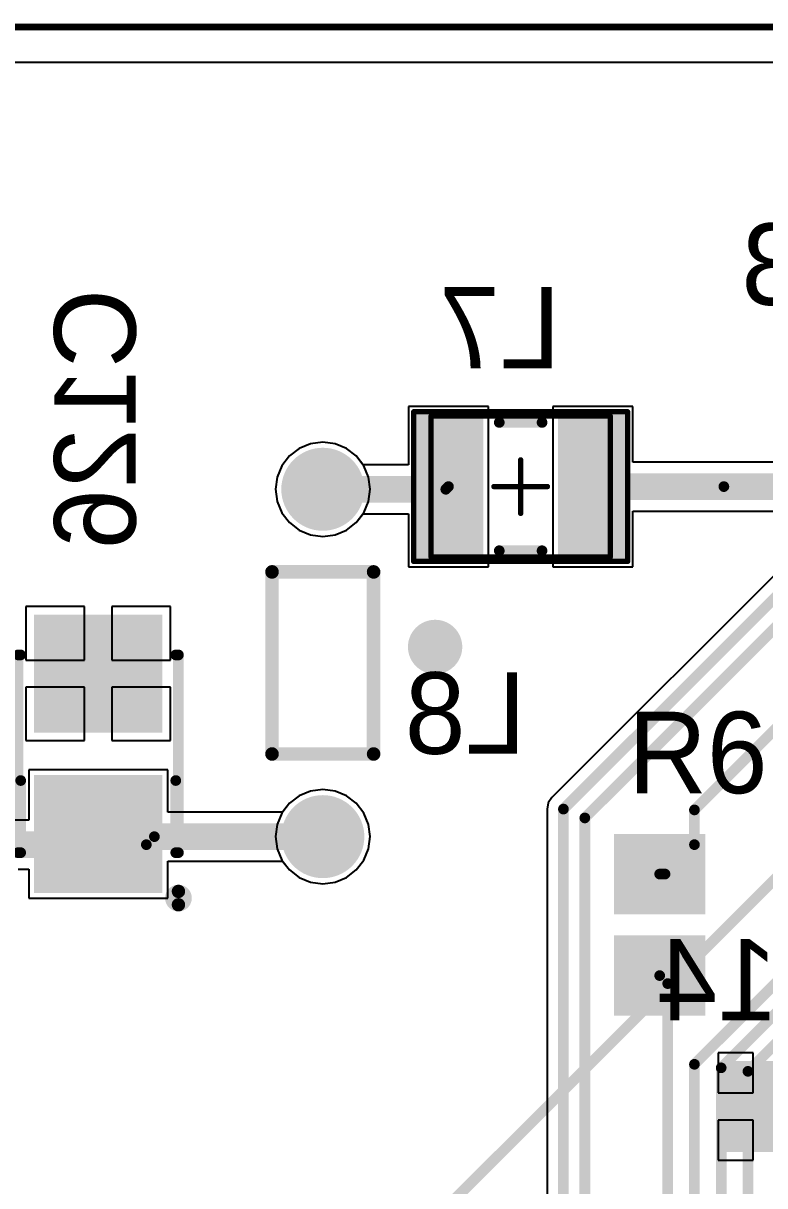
# Model space of a CAD drawing. Header units: millimetres. Extents: x 0 to 7.44, y -3.03 to 0.
# Drawn here: x 0.854 to 1.4, y -0.854 to 0.003 of the extents above; entities that cross this region are included whole.
import ezdxf

# ---------------------------------------------------------------- set-up
doc = ezdxf.new("R2010")
doc.units = ezdxf.units.MM
doc.header["$MEASUREMENT"] = 0
for name, color, linetype in [('BottomLayer', 5, 'Continuous'), ('BottomOverlay', 54, 'Continuous'), ('BottomPaste', 16, 'Continuous'), ('BottomSolder', 6, 'Continuous'), ('KeepOutLayer', 6, 'Continuous'), ('Mechanical13', 56, 'Continuous'), ('Mechanical15', 56, 'Continuous'), ('MidLayer1', 16, 'Continuous'), ('MidLayer2', 76, 'Continuous'), ('MultiLayer', 9, 'Continuous'), ('PadHoleLayer', 156, 'Continuous'), ('TopLayer', 1, 'Continuous'), ('TopOverlay', 2, 'Continuous'), ('TopPaste', 8, 'Continuous'), ('TopSolder', 216, 'Continuous'), ('ViaHoleLayer', 16, 'Continuous')]:
    doc.layers.add(name, color=color, linetype=linetype)

# ---------------------------------------------------------------- blocks, each defined once
blk = doc.blocks.new('IND_FERRITE_BEAD_B_7')
at = {"layer": 'BottomLayer', "const_width": 0.0265748}
for points in [[(-0.1412402, 0, 1), (-0.1146654, 0, 1)], [(0.1146654, 0, 1), (0.1412402, 0, 1)]]:
    blk.add_lwpolyline(points, format="xyb", close=True, dxfattribs=at)
at = {"layer": 'BottomOverlay', "const_width": 0.01}
for points in [[(-0.0670669, 0.0374016), (0.0670669, 0.0374016)], [(-0.0670669, 0.0374016), (-0.0670669, -0.0374016)], [(0.0670669, 0.0374016), (0.0670669, -0.0374016)], [(-0.0670669, -0.0374016), (0.0670669, -0.0374016)]]:
    blk.add_lwpolyline(points, dxfattribs=at)
at = {"layer": 'BottomOverlay', "const_width": 0.005}
for points in [[(-0.0695669, 0.0374016, 1), (-0.0645669, 0.0374016, 1)], [(-0.0695669, 0.0374016, 1), (-0.0645669, 0.0374016, 1)], [(0.0645669, 0.0374016, 1), (0.0695669, 0.0374016, 1)], [(0.0645669, 0.0374016, 1), (0.0695669, 0.0374016, 1)], [(-0.0695669, -0.0374016, 1), (-0.0645669, -0.0374016, 1)], [(-0.0695669, -0.0374016, 1), (-0.0645669, -0.0374016, 1)], [(0.0645669, -0.0374016, 1), (0.0695669, -0.0374016, 1)], [(0.0645669, -0.0374016, 1), (0.0695669, -0.0374016, 1)]]:
    blk.add_lwpolyline(points, format="xyb", close=True, dxfattribs=at)
at = {"layer": 'BottomSolder', "const_width": 0.0305748}
for points in [[(-0.1432402, 0, 1), (-0.1126654, 0, 1)], [(0.1126654, 0, 1), (0.1432402, 0, 1)]]:
    blk.add_lwpolyline(points, format="xyb", close=True, dxfattribs=at)
at = {"layer": 'MidLayer1', "const_width": 0.0265748}
for points in [[(-0.1412402, 0, 1), (-0.1146654, 0, 1)], [(0.1146654, 0, 1), (0.1412402, 0, 1)]]:
    blk.add_lwpolyline(points, format="xyb", close=True, dxfattribs=at)
at = {"layer": 'MidLayer2', "const_width": 0.0265748}
for points in [[(-0.1412402, 0, 1), (-0.1146654, 0, 1)], [(0.1146654, 0, 1), (0.1412402, 0, 1)]]:
    blk.add_lwpolyline(points, format="xyb", close=True, dxfattribs=at)
at = {"layer": 'MultiLayer', "const_width": 0.0265748}
for points in [[(-0.1412402, 0, 1), (-0.1146654, 0, 1)], [(0.1146654, 0, 1), (0.1412402, 0, 1)]]:
    blk.add_lwpolyline(points, format="xyb", close=True, dxfattribs=at)
at = {"layer": 'PadHoleLayer', "const_width": 0.015748}
for points in [[(-0.1358268, 0, 1), (-0.1200788, 0, 1)], [(0.1200788, 0, 1), (0.1358268, 0, 1)]]:
    blk.add_lwpolyline(points, format="xyb", close=True, dxfattribs=at)
at = {"layer": 'TopLayer', "const_width": 0.0265748}
for points in [[(-0.1412402, 0, 1), (-0.1146654, 0, 1)], [(0.1146654, 0, 1), (0.1412402, 0, 1)]]:
    blk.add_lwpolyline(points, format="xyb", close=True, dxfattribs=at)
at = {"layer": 'TopSolder', "const_width": 0.0305748}
for points in [[(-0.1432402, 0, 1), (-0.1126654, 0, 1)], [(0.1126654, 0, 1), (0.1432402, 0, 1)]]:
    blk.add_lwpolyline(points, format="xyb", close=True, dxfattribs=at)
blk = doc.blocks.new('TC3528_1411_B_9')
at = {"layer": 'BottomLayer'}
for points in [[(-0.0984252, -0.0433071), (-0.019685, -0.0433071), (-0.0984252, 0.0433071), (-0.019685, 0.0433071)], [(0.019685, -0.0433071), (0.0984252, -0.0433071), (0.019685, 0.0433071), (0.0984252, 0.0433071)]]:
    blk.add_solid(points, dxfattribs=at)
at = {"layer": 'BottomOverlay', "const_width": 0.007874}
for points in [[(-0.0728346, 0.0590551), (0.0728346, 0.0590551)], [(-0.0728346, 0.0570866), (-0.019685, 0.0570866)], [(0.0728346, 0.0590551), (0.0728346, 0.0570866)], [(-0.0728346, -0.0570866), (-0.019685, -0.0570866)], [(-0.0728346, -0.0590551), (0.0728346, -0.0590551)], [(0.0728346, -0.0570866), (0.0728346, -0.0590551)]]:
    blk.add_lwpolyline(points, dxfattribs=at)
at = {"layer": 'BottomOverlay'}
for points, const_width in [([(-0.0748031, 0.0590551, 1), (-0.0708661, 0.0590551, 1)], 0.003937), ([(-0.0748031, 0.0570866, 1), (-0.0708661, 0.0570866, 1)], 0.003937), ([(-0.0216535, 0.0570866, 1), (-0.0177165, 0.0570866, 1)], 0.003937), ([(0.0708661, 0.0590551, 1), (0.0748031, 0.0590551, 1)], 0.003937), ([(0.0708661, 0.0590551, 1), (0.0748031, 0.0590551, 1)], 0.003937), ([(0.0708661, 0.0570866, 1), (0.0748031, 0.0570866, 1)], 0.003937), ([(-0.1013779, -0.0590551, 1), (-0.1112205, -0.0590551, 1)], 0.0098425), ([(-0.1136811, -0.0590551, 1), (-0.1087599, -0.0590551, 1)], 0.0049212), ([(-0.1038385, -0.0590551, 1), (-0.0989173, -0.0590551, 1)], 0.0049212), ([(-0.0748031, -0.0570866, 1), (-0.0708661, -0.0570866, 1)], 0.003937), ([(-0.0748031, -0.0590551, 1), (-0.0708661, -0.0590551, 1)], 0.003937), ([(-0.0216535, -0.0570866, 1), (-0.0177165, -0.0570866, 1)], 0.003937), ([(0.0708661, -0.0570866, 1), (0.0748031, -0.0570866, 1)], 0.003937), ([(0.0708661, -0.0590551, 1), (0.0748031, -0.0590551, 1)], 0.003937), ([(0.0708661, -0.0590551, 1), (0.0748031, -0.0590551, 1)], 0.003937)]:
    blk.add_lwpolyline(points, format="xyb", close=True, dxfattribs=dict(at, const_width=const_width))
at = {"layer": 'BottomPaste'}
for points in [[(-0.0984252, -0.0433071), (-0.019685, -0.0433071), (-0.0984252, 0.0433071), (-0.019685, 0.0433071)], [(0.019685, -0.0433071), (0.0984252, -0.0433071), (0.019685, 0.0433071), (0.0984252, 0.0433071)]]:
    blk.add_solid(points, dxfattribs=at)
at = {"layer": 'BottomSolder'}
for points in [[(-0.1024252, -0.0473071), (-0.015685, -0.0473071), (-0.1024252, 0.0473071), (-0.015685, 0.0473071)], [(0.015685, -0.0473071), (0.1024252, -0.0473071), (0.015685, 0.0473071), (0.1024252, 0.0473071)]]:
    blk.add_solid(points, dxfattribs=at)
blk = doc.blocks.new('CAP_0805_B_11')
at = {"layer": 'BottomLayer'}
for points in [[(-0.0551062, -0.0295275), (-0.0039252, -0.0295275), (-0.0551062, 0.0295275), (-0.0039252, 0.0295275)], [(0.0196969, -0.0295275), (0.0708779, -0.0295275), (0.0196969, 0.0295275), (0.0708779, 0.0295275)]]:
    blk.add_solid(points, dxfattribs=at)
at = {"layer": 'BottomOverlay', "const_width": 0.01}
blk.add_lwpolyline([(-0.070878, 0.0255709), (-0.070878, -0.0255709)], dxfattribs=at)
at = {"layer": 'BottomOverlay', "const_width": 0.005}
for points in [[(-0.073378, 0.0255709, 1), (-0.068378, 0.0255709, 1)], [(-0.073378, -0.0255709, 1), (-0.068378, -0.0255709, 1)]]:
    blk.add_lwpolyline(points, format="xyb", close=True, dxfattribs=at)
at = {"layer": 'BottomPaste'}
for points in [[(-0.0551062, -0.0295275), (-0.0039252, -0.0295275), (-0.0551062, 0.0295275), (-0.0039252, 0.0295275)], [(0.0196969, -0.0295275), (0.0708779, -0.0295275), (0.0196969, 0.0295275), (0.0708779, 0.0295275)]]:
    blk.add_solid(points, dxfattribs=at)
at = {"layer": 'BottomSolder'}
for points in [[(-0.0591062, -0.0335275), (7.48e-05, -0.0335275), (-0.0591062, 0.0335275), (7.48e-05, 0.0335275)], [(0.0156969, -0.0335275), (0.0748779, -0.0335275), (0.0156969, 0.0335275), (0.0748779, 0.0335275)]]:
    blk.add_solid(points, dxfattribs=at)
blk = doc.blocks.new('RES_0805_15')
at = {"layer": 'TopLayer'}
for points in [[(-0.0629921, -0.0295275), (-0.0118111, -0.0295275), (-0.0629921, 0.0295275), (-0.0118111, 0.0295275)], [(0.0118111, -0.0295275), (0.0629921, -0.0295275), (0.0118111, 0.0295275), (0.0629921, 0.0295275)]]:
    blk.add_solid(points, dxfattribs=at)
at = {"layer": 'TopPaste'}
for points in [[(-0.0629921, -0.0295275), (-0.0118111, -0.0295275), (-0.0629921, 0.0295275), (-0.0118111, 0.0295275)], [(0.0118111, -0.0295275), (0.0629921, -0.0295275), (0.0118111, 0.0295275), (0.0629921, 0.0295275)]]:
    blk.add_solid(points, dxfattribs=at)
at = {"layer": 'TopSolder'}
for points in [[(-0.0669921, -0.0335275), (-0.0078111, -0.0335275), (-0.0669921, 0.0335275), (-0.0078111, 0.0335275)], [(0.0078111, -0.0335275), (0.0669921, -0.0335275), (0.0078111, 0.0335275), (0.0669921, 0.0335275)]]:
    blk.add_solid(points, dxfattribs=at)
blk = doc.blocks.new('14_1210_B_16')
at = {"layer": 'BottomLayer'}
for points in [[(-0.0748031, 0.051181), (-0.0748031, -0.0511812), (-0.0314961, 0.051181), (-0.0314961, -0.0511812)], [(0.0314961, 0.051181), (0.0314961, -0.0511812), (0.0748031, 0.051181), (0.0748031, -0.0511812)]]:
    blk.add_solid(points, dxfattribs=at)
at = {"layer": 'BottomOverlay', "const_width": 0.007874}
for points in [[(-0.015748, 0.047244), (0.015748, 0.047244)], [(-0.015748, -0.0472442), (0.015748, -0.0472442)]]:
    blk.add_lwpolyline(points, dxfattribs=at)
at = {"layer": 'BottomOverlay', "const_width": 0.003937}
for points in [[(-0.0177165, 0.047244, 1), (-0.0137795, 0.047244, 1)], [(0.0137795, 0.047244, 1), (0.0177165, 0.047244, 1)], [(-0.0177165, -0.0472442, 1), (-0.0137795, -0.0472442, 1)], [(0.0137795, -0.0472442, 1), (0.0177165, -0.0472442, 1)]]:
    blk.add_lwpolyline(points, format="xyb", close=True, dxfattribs=at)
at = {"layer": 'BottomPaste'}
for points in [[(-0.0748031, 0.051181), (-0.0748031, -0.0511812), (-0.0314961, 0.051181), (-0.0314961, -0.0511812)], [(0.0314961, 0.051181), (0.0314961, -0.0511812), (0.0748031, 0.051181), (0.0748031, -0.0511812)]]:
    blk.add_solid(points, dxfattribs=at)
at = {"layer": 'BottomSolder'}
for points in [[(-0.0788031, 0.055181), (-0.0788031, -0.0551812), (-0.0274961, 0.055181), (-0.0274961, -0.0551812)], [(0.0274961, 0.055181), (0.0274961, -0.0551812), (0.0788031, 0.055181), (0.0788031, -0.0551812)]]:
    blk.add_solid(points, dxfattribs=at)
at = {"layer": 'Mechanical13', "const_width": 0.003937}
for points in [[(-0.0659449, 0.0519684), (0.0659449, 0.0519684)], [(-0.0659449, -0.0519686), (-0.0659449, 0.0519684)], [(0.0659449, -0.0519686), (0.0659449, 0.0519684)], [(-0.0659449, -0.0519686), (0.0659449, -0.0519686)]]:
    blk.add_lwpolyline(points, dxfattribs=at)
at = {"layer": 'Mechanical13', "const_width": 0.0019685}
for points in [[(-0.0669291, 0.0519684, 1), (-0.0649607, 0.0519684, 1)], [(-0.0669291, 0.0519684, 1), (-0.0649607, 0.0519684, 1)], [(0.0649607, 0.0519684, 1), (0.0669291, 0.0519684, 1)], [(0.0649607, 0.0519684, 1), (0.0669291, 0.0519684, 1)], [(-0.0669291, -0.0519686, 1), (-0.0649607, -0.0519686, 1)], [(-0.0669291, -0.0519686, 1), (-0.0649607, -0.0519686, 1)], [(0.0649607, -0.0519686, 1), (0.0669291, -0.0519686, 1)], [(0.0649607, -0.0519686, 1), (0.0669291, -0.0519686, 1)]]:
    blk.add_lwpolyline(points, format="xyb", close=True, dxfattribs=at)
at = {"layer": 'Mechanical15', "const_width": 0.003937}
for points in [[(-0.0787402, 0.055118), (0.0787402, 0.055118)], [(-0.0787402, -0.0551182), (-0.0787402, 0.055118)], [(0.0787402, -0.0551182), (0.0787402, 0.055118)], [(0, -0.0196851), (0, 0.0196849)], [(-0.019685, -1e-07), (0.019685, -1e-07)], [(-0.0787402, -0.0551182), (0.0787402, -0.0551182)]]:
    blk.add_lwpolyline(points, dxfattribs=at)
at = {"layer": 'Mechanical15', "const_width": 0.0019685}
for points in [[(-0.0797244, 0.055118, 1), (-0.077756, 0.055118, 1)], [(-0.0797244, 0.055118, 1), (-0.077756, 0.055118, 1)], [(0.077756, 0.055118, 1), (0.0797244, 0.055118, 1)], [(0.077756, 0.055118, 1), (0.0797244, 0.055118, 1)], [(-0.0009842, 0.0196849, 1), (0.0009842, 0.0196849, 1)], [(-0.0206692, -1e-07, 1), (-0.0187008, -1e-07, 1)], [(0.0187008, -1e-07, 1), (0.0206692, -1e-07, 1)], [(-0.0009842, -0.0196851, 1), (0.0009842, -0.0196851, 1)], [(-0.0797244, -0.0551182, 1), (-0.077756, -0.0551182, 1)], [(-0.0797244, -0.0551182, 1), (-0.077756, -0.0551182, 1)], [(0.077756, -0.0551182, 1), (0.0797244, -0.0551182, 1)], [(0.077756, -0.0551182, 1), (0.0797244, -0.0551182, 1)]]:
    blk.add_lwpolyline(points, format="xyb", close=True, dxfattribs=at)

msp = doc.modelspace()

# ---------------------------------------------------------------- linework, layer by layer
at = {"layer": 'BottomLayer'}
for p, q in [((0.0259843, -0.0259843), (7.3362205, -0.0259843)), ((1.1968503, -0.2795277), (1.1377953, -0.2795277)), ((1.1377953, -0.2795277), (1.1377953, -0.3224875)), ((1.1968503, -0.3976379), (1.1968503, -0.2795277)), ((1.3031495, -0.2795277), (1.2440945, -0.2795277)), ((1.2440945, -0.2795277), (1.2440945, -0.3976379)), ((1.3031495, -0.3205192), (1.3031495, -0.2795277)), ((1.0658101, -0.3069889), (1.0574301, -0.3104601)), ((1.0748031, -0.305805), (1.0658101, -0.3069889)), ((1.0837961, -0.3069889), (1.0748031, -0.305805)), ((1.0921761, -0.3104601), (1.0837961, -0.3069889)), ((1.0502339, -0.3159819), (1.0447121, -0.3231781)), ((1.0574301, -0.3104601), (1.0502339, -0.3159819)), ((1.0993723, -0.3159819), (1.0921761, -0.3104601)), ((1.1043642, -0.3224875), (1.0993723, -0.3159819)), ((1.0447121, -0.3231781), (1.0412409, -0.3315581)), ((1.1377953, -0.3224875), (1.1043642, -0.3224875)), ((1.3700778, -0.3205192), (1.3031495, -0.3205192)), ((1.3700788, -0.320519), (1.3700778, -0.3205192)), ((1.4468505, -0.320519), (1.3700788, -0.320519)), ((1.0412409, -0.3315581), (1.040057, -0.3405511)), ((1.040057, -0.3405511), (1.0412409, -0.3495441)), ((1.0412409, -0.3495441), (1.0447121, -0.3579241)), ((1.0447121, -0.3579241), (1.0502339, -0.3651203)), ((1.0993723, -0.3651203), (1.1043642, -0.3586147)), ((1.1043642, -0.3586147), (1.1377953, -0.3586147)), ((1.1377953, -0.3586147), (1.1377953, -0.3976379)), ((1.3031495, -0.3976379), (1.3031495, -0.3566464)), ((1.3031495, -0.3566464), (1.3700786, -0.3566464)), ((1.3700786, -0.3566464), (1.3700796, -0.3566462)), ((1.3700796, -0.3566462), (1.4468505, -0.3566462)), ((1.0502339, -0.3651203), (1.0574301, -0.3706421)), ((1.0921761, -0.3706421), (1.0993723, -0.3651203)), ((1.0574301, -0.3706421), (1.0658101, -0.3741133)), ((1.0658101, -0.3741133), (1.0748031, -0.3752972)), ((1.0748031, -0.3752972), (1.0837961, -0.3741133)), ((1.0837961, -0.3741133), (1.0921761, -0.3706421)), ((1.1377953, -0.3976379), (1.1968503, -0.3976379)), ((1.2440945, -0.3976379), (1.3031495, -0.3976379)), ((0.8994486, -0.4270079), (0.8561417, -0.4270079)), ((0.8561417, -0.4270079), (0.8561417, -0.466378)), ((0.8994486, -0.466378), (0.8994486, -0.4270079)), ((0.9627559, -0.4270079), (0.9194486, -0.4270079)), ((0.9194486, -0.4270079), (0.9194486, -0.466378)), ((0.9627559, -0.466378), (0.9627559, -0.4270079)), ((0.8561417, -0.466378), (0.8994486, -0.466378)), ((0.9194486, -0.466378), (0.9627559, -0.466378)), ((0.8994486, -0.486378), (0.8561417, -0.486378)), ((0.8561417, -0.486378), (0.8561417, -0.5257481)), ((0.8994486, -0.5257481), (0.8994486, -0.486378)), ((0.9627559, -0.486378), (0.9194486, -0.486378)), ((0.9194486, -0.486378), (0.9194486, -0.5257481)), ((0.9627559, -0.5257481), (0.9627559, -0.486378)), ((0.8561417, -0.5257481), (0.8994486, -0.5257481)), ((0.9194486, -0.5257481), (0.9627559, -0.5257481)), ((0.9606299, -0.5472441), (0.8582677, -0.5472441)), ((0.8582677, -0.5472441), (0.8582677, -0.5842986)), ((0.9606299, -0.578393), (0.9606299, -0.5472441)), ((1.0658101, -0.5628945), (1.0574301, -0.5663657)), ((1.0748031, -0.5617106), (1.0658101, -0.5628945)), ((1.0837961, -0.5628945), (1.0748031, -0.5617106)), ((1.0921761, -0.5663657), (1.0837961, -0.5628945)), ((1.0502339, -0.5718875), (1.0452421, -0.578393)), ((1.0574301, -0.5663657), (1.0502339, -0.5718875)), ((1.0993723, -0.5718875), (1.0921761, -0.5663657)), ((1.1048941, -0.5790837), (1.0993723, -0.5718875)), ((1.0452421, -0.578393), (0.9606299, -0.578393)), ((1.1083653, -0.5874637), (1.1048941, -0.5790837)), ((0.8582677, -0.5842986), (0.8425197, -0.5842986)), ((1.1095492, -0.5964567), (1.1083653, -0.5874637)), ((1.1083653, -0.6054497), (1.1095492, -0.5964567)), ((1.1048941, -0.6138297), (1.1083653, -0.6054497)), ((0.9606299, -0.6417323), (0.9606299, -0.6145202)), ((0.9606299, -0.6145202), (1.0452419, -0.6145202)), ((1.0452419, -0.6145202), (1.0502339, -0.6210259)), ((1.0993723, -0.6210259), (1.1048941, -0.6138297)), ((0.8505833, -0.6204258), (0.8582677, -0.6204258)), ((0.8582677, -0.6204258), (0.8582677, -0.6417323)), ((1.0502339, -0.6210259), (1.0574301, -0.6265477)), ((1.0921761, -0.6265477), (1.0993723, -0.6210259)), ((1.0574301, -0.6265477), (1.0658101, -0.6300189)), ((1.0658101, -0.6300189), (1.0748031, -0.6312028)), ((1.0748031, -0.6312028), (1.0837961, -0.6300189)), ((1.0837961, -0.6300189), (1.0921761, -0.6265477)), ((0.8582677, -0.6417323), (0.9606299, -0.6417323)), ((1.3915749, -0.7557481), (1.3659844, -0.7557481)), ((1.3659844, -0.7557481), (1.3659844, -0.7852758)), ((1.3915749, -0.7852758), (1.3915749, -0.7557481)), ((1.3659844, -0.7852758), (1.3915749, -0.7852758)), ((1.3915749, -0.8052758), (1.3659844, -0.8052758)), ((1.3659844, -0.8052758), (1.3659844, -0.8348031)), ((1.3915749, -0.8348031), (1.3915749, -0.8052758)), ((1.3659844, -0.8348031), (1.3915749, -0.8348031))]:
    msp.add_line(p, q, dxfattribs=at)
for points, const_width in [([(1.0748031, -0.3405511), (1.1653545, -0.3405511)], 0.019685), ([(1.273622, -0.3385828), (1.3700786, -0.3385828)], 0.019685), ([(1.3700788, -0.3385826), (1.484252, -0.3385826)], 0.019685), ([(1.1653545, -0.3405511), (1.1673228, -0.3385828)], 0.007874), ([(1.3700786, -0.3385828), (1.3700788, -0.3385826)], 0.007874), ([(0.9507875, -0.5964566), (1.0748031, -0.5964566)], 0.019685), ([(0.8425197, -0.6023622), (0.9094488, -0.6023622)], 0.019685), ([(0.9094488, -0.6023622), (0.9448819, -0.6023622)], 0.019685), ([(0.9448819, -0.6023622), (0.9507875, -0.5964566)], 0.007874)]:
    msp.add_lwpolyline(points, dxfattribs=dict(at, const_width=const_width))
for points, const_width in [([(1.0698819, -0.3405511, 1), (1.0797243, -0.3405511, 1)], 0.0098425), ([(1.1604333, -0.3405511, 1), (1.1702757, -0.3405511, 1)], 0.0098425), ([(1.2687008, -0.3385828, 1), (1.2785432, -0.3385828, 1)], 0.0098425), ([(1.3651574, -0.3385828, 1), (1.3749998, -0.3385828, 1)], 0.0098425), ([(1.3651576, -0.3385826, 1), (1.375, -0.3385826, 1)], 0.0098425), ([(1.163386, -0.3405511, 1), (1.167323, -0.3405511, 1)], 0.003937), ([(1.1653543, -0.3385828, 1), (1.1692913, -0.3385828, 1)], 0.003937), ([(1.3681101, -0.3385828, 1), (1.3720471, -0.3385828, 1)], 0.003937), ([(1.3681103, -0.3385826, 1), (1.3720473, -0.3385826, 1)], 0.003937), ([(1.1474803, -0.4566929, 1), (1.1674803, -0.4566929, 1)], 0.02), ([(0.9458663, -0.5964566, 1), (0.9557087, -0.5964566, 1)], 0.0098425), ([(1.0698819, -0.5964566, 1), (1.0797243, -0.5964566, 1)], 0.0098425), ([(0.9045276, -0.6023622, 1), (0.91437, -0.6023622, 1)], 0.0098425), ([(0.9045276, -0.6023622, 1), (0.91437, -0.6023622, 1)], 0.0098425), ([(0.9399607, -0.6023622, 1), (0.9498031, -0.6023622, 1)], 0.0098425), ([(0.9429134, -0.6023622, 1), (0.9468504, -0.6023622, 1)], 0.003937), ([(0.948819, -0.5964566, 1), (0.952756, -0.5964566, 1)], 0.003937)]:
    msp.add_lwpolyline(points, format="xyb", close=True, dxfattribs=dict(at, const_width=const_width))
at = {"layer": 'KeepOutLayer'}
for const_width in [0.0055118, 0.005]:
    msp.add_lwpolyline([(0, 0), (7.3622048, 0)], dxfattribs=dict(at, const_width=const_width))
at = {"layer": 'MidLayer1', "const_width": 0.02}
msp.add_lwpolyline([(1.1474803, -0.4566929, 1), (1.1674803, -0.4566929, 1)], format="xyb", close=True, dxfattribs=at)
at = {"layer": 'MidLayer1', "const_width": 0.007874}
msp.add_lwpolyline([(1.007872, -1.0275611), (1.4488189, -0.5866142)], dxfattribs=at)
at = {"layer": 'MidLayer2', "const_width": 0.02}
msp.add_lwpolyline([(1.1474803, -0.4566929, 1), (1.1674803, -0.4566929, 1)], format="xyb", close=True, dxfattribs=at)
at = {"layer": 'MultiLayer', "const_width": 0.02}
msp.add_lwpolyline([(1.1474803, -0.4566929, 1), (1.1674803, -0.4566929, 1)], format="xyb", close=True, dxfattribs=at)
at = {"layer": 'TopLayer'}
for p, q in [((0.0259843, -0.0259843), (7.3362205, -0.0259843)), ((1.0658101, -0.3069889), (1.0574301, -0.3104601)), ((1.0748031, -0.305805), (1.0658101, -0.3069889)), ((1.0837961, -0.3069889), (1.0748031, -0.305805)), ((1.0921761, -0.3104601), (1.0837961, -0.3069889)), ((1.0502339, -0.3159819), (1.0447121, -0.3231781)), ((1.0574301, -0.3104601), (1.0502339, -0.3159819)), ((1.0993723, -0.3159819), (1.0921761, -0.3104601)), ((1.1048941, -0.3231781), (1.0993723, -0.3159819)), ((1.0447121, -0.3231781), (1.0412409, -0.3315581)), ((1.1083653, -0.3315581), (1.1048941, -0.3231781)), ((1.0412409, -0.3315581), (1.040057, -0.3405511)), ((1.1095492, -0.3405511), (1.1083653, -0.3315581)), ((1.040057, -0.3405511), (1.0412409, -0.3495441)), ((1.1083653, -0.3495441), (1.1095492, -0.3405511)), ((1.0412409, -0.3495441), (1.0447121, -0.3579241)), ((1.1048941, -0.3579241), (1.1083653, -0.3495441)), ((1.4623238, -0.3487684), (1.2434532, -0.5676389)), ((1.0447121, -0.3579241), (1.0502339, -0.3651203)), ((1.0993723, -0.3651203), (1.1048941, -0.3579241)), ((1.0502339, -0.3651203), (1.0574301, -0.3706421)), ((1.0921761, -0.3706421), (1.0993723, -0.3651203)), ((1.0574301, -0.3706421), (1.0658101, -0.3741133)), ((1.0658101, -0.3741133), (1.0748031, -0.3752972)), ((1.0748031, -0.3752972), (1.0837961, -0.3741133)), ((1.0837961, -0.3741133), (1.0921761, -0.3706421)), ((1.0658101, -0.5628945), (1.0574301, -0.5663657)), ((1.0748031, -0.5617106), (1.0658101, -0.5628945)), ((1.0837961, -0.5628945), (1.0748031, -0.5617106)), ((1.0921761, -0.5663657), (1.0837961, -0.5628945)), ((1.0502339, -0.5718875), (1.0447121, -0.5790837)), ((1.0574301, -0.5663657), (1.0502339, -0.5718875)), ((1.0993723, -0.5718875), (1.0921761, -0.5663657)), ((1.1048941, -0.5790837), (1.0993723, -0.5718875)), ((1.2408428, -0.5715458), (1.239926, -0.5761542)), ((1.2434532, -0.5676389), (1.2408428, -0.5715458)), ((1.0447121, -0.5790837), (1.0412409, -0.5874637)), ((1.1083653, -0.5874637), (1.1048941, -0.5790837)), ((1.239926, -0.5761542), (1.2399261, -0.5761547)), ((1.2399261, -0.5761547), (1.2399261, -1.0196845)), ((1.0412409, -0.5874637), (1.040057, -0.5964567)), ((1.1095492, -0.5964567), (1.1083653, -0.5874637)), ((1.040057, -0.5964567), (1.0412409, -0.6054497)), ((1.1083653, -0.6054497), (1.1095492, -0.5964567)), ((1.0412409, -0.6054497), (1.0447121, -0.6138297)), ((1.1048941, -0.6138297), (1.1083653, -0.6054497)), ((1.0447121, -0.6138297), (1.0502339, -0.6210259)), ((1.0993723, -0.6210259), (1.1048941, -0.6138297)), ((1.0502339, -0.6210259), (1.0574301, -0.6265477)), ((1.0921761, -0.6265477), (1.0993723, -0.6210259)), ((1.0574301, -0.6265477), (1.0658101, -0.6300189)), ((1.0658101, -0.6300189), (1.0748031, -0.6312028)), ((1.0748031, -0.6312028), (1.0837961, -0.6300189)), ((1.0837961, -0.6300189), (1.0921761, -0.6265477))]:
    msp.add_line(p, q, dxfattribs=at)
at = {"layer": 'TopLayer', "const_width": 0.007874}
for points in [[(1.2519685, -0.5761542), (1.4708393, -0.3572834)], [(1.2677165, -0.5826772), (1.4773623, -0.3730314)], [(1.3484252, -0.5767717), (1.4370079, -0.488189)], [(1.2519685, -1.019685), (1.2519685, -0.5761542)], [(1.3484252, -0.6023621), (1.3484252, -0.5767717)], [(1.2677165, -0.9813283), (1.2677165, -0.5826772)], [(1.3267716, -0.6240157), (1.3484252, -0.6023621)], [(1.3484253, -0.7641805), (1.5063066, -0.6062992)], [(1.3228346, -0.6240157), (1.3267716, -0.6240157)], [(1.3681103, -0.7667665), (1.5081394, -0.6267374)], [(1.3877953, -0.7693525), (1.5107254, -0.6464224)], [(1.3228346, -0.6988189), (1.3287402, -0.7047245)], [(1.3287402, -1.0374017), (1.3287402, -0.7047245)], [(1.3484253, -1.0374015), (1.3484253, -0.7641805)], [(1.3681103, -1.0374016), (1.3681103, -0.7667665)], [(1.3877953, -1.0374017), (1.3877953, -0.7693525)]]:
    msp.add_lwpolyline(points, dxfattribs=at)
at = {"layer": 'TopLayer'}
for points, const_width in [([(1.1474803, -0.4566929, 1), (1.1674803, -0.4566929, 1)], 0.02), ([(1.25, -0.5761542, 1), (1.253937, -0.5761542, 1)], 0.003937), ([(1.25, -0.5761542, 1), (1.253937, -0.5761542, 1)], 0.003937), ([(1.3464567, -0.5767717, 1), (1.3503937, -0.5767717, 1)], 0.003937), ([(1.3464567, -0.5767717, 1), (1.3503937, -0.5767717, 1)], 0.003937), ([(1.265748, -0.5826772, 1), (1.269685, -0.5826772, 1)], 0.003937), ([(1.265748, -0.5826772, 1), (1.269685, -0.5826772, 1)], 0.003937), ([(1.3464567, -0.6023621, 1), (1.3503937, -0.6023621, 1)], 0.003937), ([(1.3464567, -0.6023621, 1), (1.3503937, -0.6023621, 1)], 0.003937), ([(1.3208661, -0.6240157, 1), (1.3248031, -0.6240157, 1)], 0.003937), ([(1.3248031, -0.6240157, 1), (1.3287401, -0.6240157, 1)], 0.003937), ([(1.3248031, -0.6240157, 1), (1.3287401, -0.6240157, 1)], 0.003937), ([(1.3208661, -0.6988189, 1), (1.3248031, -0.6988189, 1)], 0.003937), ([(1.3267717, -0.7047245, 1), (1.3307087, -0.7047245, 1)], 0.003937), ([(1.3267717, -0.7047245, 1), (1.3307087, -0.7047245, 1)], 0.003937), ([(1.3464568, -0.7641805, 1), (1.3503938, -0.7641805, 1)], 0.003937), ([(1.3464568, -0.7641805, 1), (1.3503938, -0.7641805, 1)], 0.003937), ([(1.3661418, -0.7667665, 1), (1.3700788, -0.7667665, 1)], 0.003937), ([(1.3661418, -0.7667665, 1), (1.3700788, -0.7667665, 1)], 0.003937), ([(1.3858268, -0.7693525, 1), (1.3897638, -0.7693525, 1)], 0.003937), ([(1.3858268, -0.7693525, 1), (1.3897638, -0.7693525, 1)], 0.003937)]:
    msp.add_lwpolyline(points, format="xyb", close=True, dxfattribs=dict(at, const_width=const_width))
at = {"layer": 'ViaHoleLayer', "const_width": 0.009561}
msp.add_lwpolyline([(1.1526998, -0.4566929, 1), (1.1622608, -0.4566929, 1)], format="xyb", close=True, dxfattribs=at)

# ---------------------------------------------------------------- block references
for name, p, rotation in [('14_1210_B_16', (1.2204724, -0.3385827), 360), ('IND_FERRITE_BEAD_B_7', (1.0748031, -0.4685039), 90), ('TC3528_1411_B_9', (0.9094488, -0.5354331), 90), ('RES_0805_15', (1.3228346, -0.6614173), 270), ('CAP_0805_B_11', (1.4468623, -0.7952756), 180)]:
    msp.add_blockref(name, p, dxfattribs=dict(rotation=rotation))

# ---------------------------------------------------------------- texts
at = {"layer": 'BottomOverlay', "text_generation_flag": 2}
for s, p in [('C113', (1.5748031, -0.2047244)), ('L7', (1.2498504, -0.2515749)), ('L8', (1.2244094, -0.5354331)), ('C114', (1.5123465, -0.7318898))]:
    msp.add_text(s, height=0.06, dxfattribs=at).set_placement(p)
msp.add_text('C126', height=0.06, rotation=90, dxfattribs=at).set_placement((0.9370079, -0.1929134))
at = {"layer": 'TopOverlay'}
msp.add_text('R66', height=0.06, dxfattribs=at).set_placement((1.2996614, -0.5644488))

doc.saveas('drawing.dxf')
